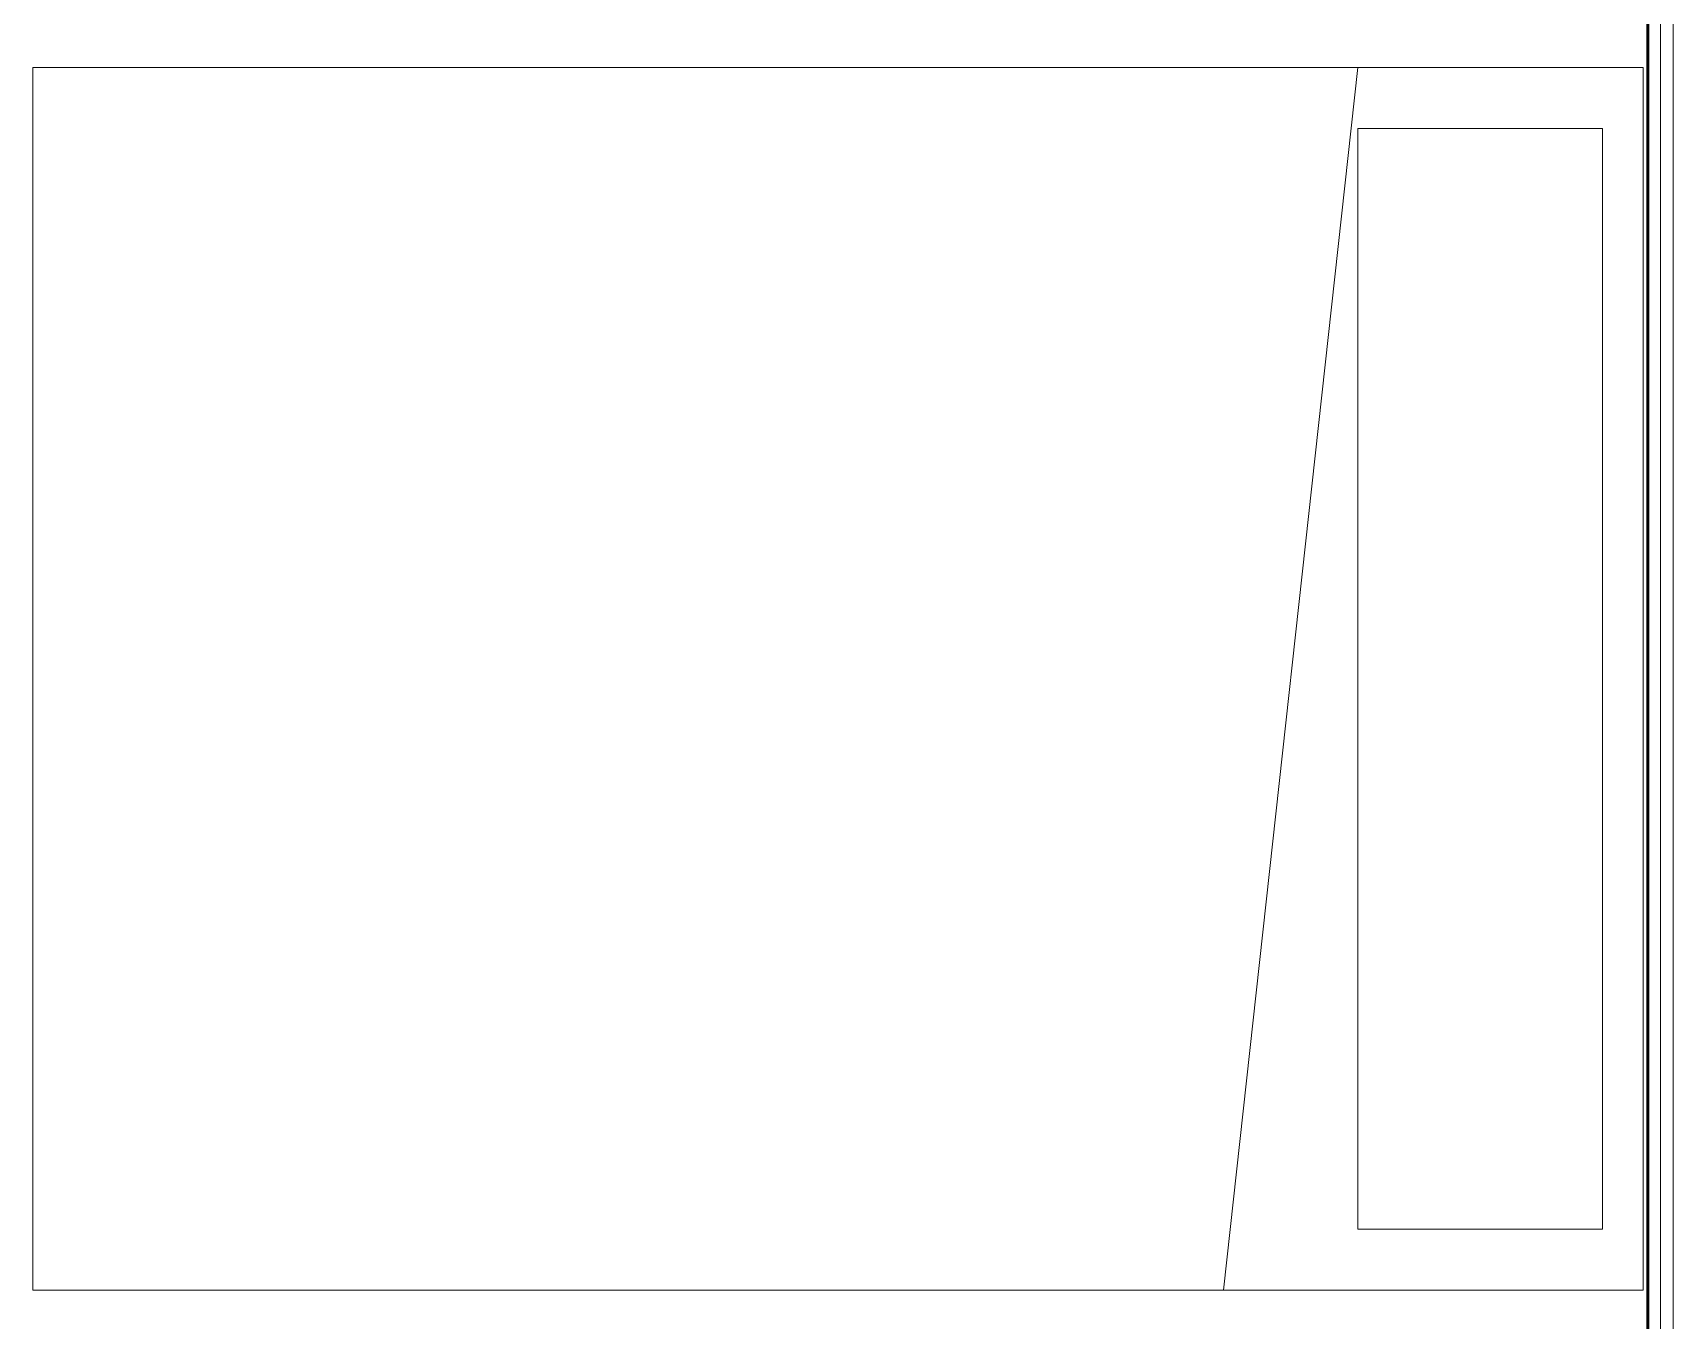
# Model space of a CAD drawing. Header units: inches. Extents: x -4217 to -1814, y 9706 to 12425.
# Drawn here: x -2596.6 to -2516.1, y 10561.3 to 10624.5 of the extents above; entities that cross this region are included whole.
import ezdxf

# ---------------------------------------------------------------- set-up
doc = ezdxf.new("R2010")
doc.units = ezdxf.units.IN
doc.header["$MEASUREMENT"] = 0
for name, color, linetype, lineweight in [('A-WALL', 113, 'Continuous', 13), ('I-FURN-1', 250, 'Continuous', 9), ('I-WALL-3', 2, 'Continuous', 50)]:
    doc.layers.add(name, color=color, linetype=linetype, lineweight=lineweight)

msp = doc.modelspace()

# ---------------------------------------------------------------- linework, layer by layer
at = {"layer": 'A-WALL'}
for p, q in [((-2516.74874, 10652.2332), (-2516.74874, 10457.5394)), ((-2516.12374, 10652.2332), (-2516.12374, 10457.5394))]:
    msp.add_line(p, q, dxfattribs=at)
at = {"layer": 'I-FURN-1'}
for p, q in [((-2596.59848, 10622.7957), (-2517.59848, 10622.7957)), ((-2596.59848, 10562.7957), (-2596.59848, 10622.7957)), ((-2531.59848, 10622.7957), (-2538.1781, 10562.7957)), ((-2517.59848, 10622.7957), (-2517.59848, 10562.7957)), ((-2519.59848, 10619.7957), (-2531.59848, 10619.7957)), ((-2531.59848, 10565.7957), (-2531.59848, 10619.7957)), ((-2519.59848, 10565.7957), (-2519.59848, 10619.7957)), ((-2519.59848, 10565.7957), (-2531.59848, 10565.7957)), ((-2517.59848, 10562.7957), (-2596.59848, 10562.7957))]:
    msp.add_line(p, q, dxfattribs=at)
at = {"layer": 'I-WALL-3'}
msp.add_line((-2517.37374, 10652.2332), (-2517.37374, 10458.1644), dxfattribs=at)

doc.saveas('drawing.dxf')
